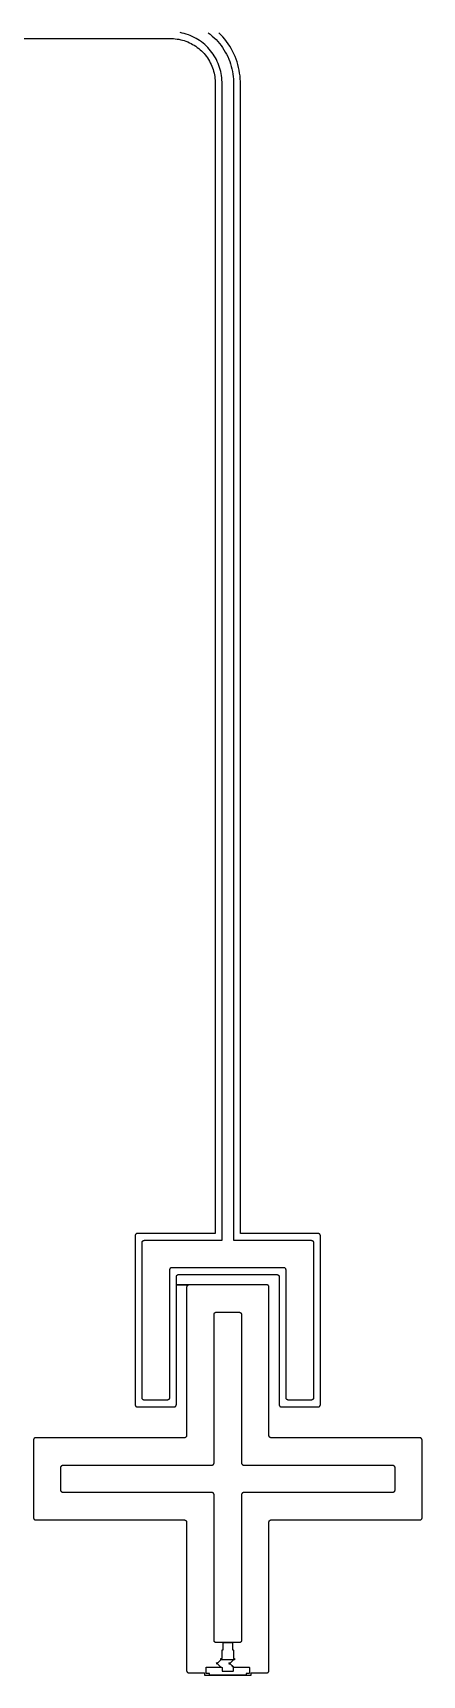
# Model space of a CAD drawing. Extents: x -3354 to 6958, y 9496 to 19808.
# Drawn here: x -722 to -381, y 13181 to 14620 of the extents above; entities that cross this region are included whole.
import ezdxf

# ---------------------------------------------------------------- set-up
doc = ezdxf.new("R2010")
doc.units = 0
doc.layers.add('L136D1_1t1_SIS_junction', color=2, linetype='CONTINUOUS')
doc.layers.add('L1D0', color=3, linetype='CONTINUOUS')

msp = doc.modelspace()

# ---------------------------------------------------------------- linework, layer by layer
at = {"layer": 'L136D1_1t1_SIS_junction'}
msp.add_lwpolyline([(-567.17, 13181.013), (-567.17, 13182.513), (-569.695, 13182.513), (-569.743, 13182.518), (-569.792, 13182.527), (-569.839, 13182.542), (-569.884, 13182.56), (-569.927, 13182.584), (-569.968, 13182.611), (-570.006, 13182.642), (-570.041, 13182.677), (-570.072, 13182.715), (-570.099, 13182.756), (-570.123, 13182.799), (-570.141, 13182.844), (-570.156, 13182.891), (-570.165, 13182.94), (-570.17, 13182.988), (-570.17, 13187.538), (-570.165, 13187.586), (-570.156, 13187.635), (-570.141, 13187.682), (-570.123, 13187.727), (-570.099, 13187.77), (-570.072, 13187.811), (-570.041, 13187.849), (-570.006, 13187.884), (-569.968, 13187.915), (-569.927, 13187.942), (-569.884, 13187.966), (-569.839, 13187.984), (-569.792, 13187.999), (-569.743, 13188.008), (-569.695, 13188.013), (-557.185, 13188.013), (-560.42, 13191.249), (-561.127, 13190.542), (-561.141, 13190.556), (-560.434, 13191.263), (-561.141, 13191.97), (-561.127, 13191.984), (-560.42, 13191.277), (-557.185, 13194.513), (-557.155, 13194.513), (-560.406, 13191.263), (-557.155, 13188.013), (-556.645, 13188.013), (-556.597, 13188.008), (-556.548, 13187.999), (-556.501, 13187.984), (-556.456, 13187.966), (-556.413, 13187.942), (-556.372, 13187.915), (-556.334, 13187.884), (-556.299, 13187.849), (-556.268, 13187.811), (-556.241, 13187.77), (-556.217, 13187.727), (-556.199, 13187.682), (-556.184, 13187.635), (-556.175, 13187.586), (-556.17, 13187.538), (-556.17, 13184.988), (-556.165, 13184.94), (-556.156, 13184.891), (-556.141, 13184.844), (-556.123, 13184.799), (-556.099, 13184.756), (-556.072, 13184.715), (-556.041, 13184.677), (-556.006, 13184.642), (-555.968, 13184.611), (-555.927, 13184.584), (-555.884, 13184.56), (-555.839, 13184.542), (-555.792, 13184.527), (-555.743, 13184.518), (-555.695, 13184.513), (-546.645, 13184.513), (-546.597, 13184.518), (-546.548, 13184.527), (-546.501, 13184.542), (-546.456, 13184.56), (-546.413, 13184.584), (-546.372, 13184.611), (-546.334, 13184.642), (-546.299, 13184.677), (-546.268, 13184.715), (-546.241, 13184.756), (-546.217, 13184.799), (-546.199, 13184.844), (-546.184, 13184.891), (-546.175, 13184.94), (-546.17, 13184.988), (-546.17, 13187.538), (-546.165, 13187.586), (-546.156, 13187.635), (-546.141, 13187.682), (-546.123, 13187.727), (-546.099, 13187.77), (-546.072, 13187.811), (-546.041, 13187.849), (-546.031, 13187.859), (-549.42, 13191.249), (-550.127, 13190.542), (-550.141, 13190.556), (-549.434, 13191.263), (-550.141, 13191.97), (-550.127, 13191.984), (-549.42, 13191.277), (-546.185, 13194.513), (-557.185, 13194.513), (-557.17, 13194.528), (-557.17, 13195.513), (-556.17, 13195.513), (-556.17, 13202.738), (-556.165, 13202.786), (-556.156, 13202.835), (-556.141, 13202.882), (-556.123, 13202.927), (-556.099, 13202.97), (-556.072, 13203.011), (-556.041, 13203.049), (-556.006, 13203.084), (-555.968, 13203.115), (-555.927, 13203.142), (-555.884, 13203.166), (-555.839, 13203.184), (-555.792, 13203.199), (-555.743, 13203.208), (-555.695, 13203.213), (-555.17, 13203.213), (-555.17, 13209.513), (-547.17, 13209.513), (-547.17, 13203.213), (-546.645, 13203.213), (-546.597, 13203.208), (-546.548, 13203.199), (-546.501, 13203.184), (-546.456, 13203.166), (-546.413, 13203.142), (-546.372, 13203.115), (-546.334, 13203.084), (-546.299, 13203.049), (-546.268, 13203.011), (-546.241, 13202.97), (-546.217, 13202.927), (-546.199, 13202.882), (-546.184, 13202.835), (-546.175, 13202.786), (-546.17, 13202.738), (-546.17, 13195.513), (-545.17, 13195.513), (-545.17, 13194.513), (-546.155, 13194.513), (-549.406, 13191.263), (-546.016, 13187.874), (-546.006, 13187.884), (-545.968, 13187.915), (-545.927, 13187.942), (-545.884, 13187.966), (-545.839, 13187.984), (-545.792, 13187.999), (-545.743, 13188.008), (-545.695, 13188.013), (-532.645, 13188.013), (-532.597, 13188.008), (-532.548, 13187.999), (-532.501, 13187.984), (-532.456, 13187.966), (-532.413, 13187.942), (-532.372, 13187.915), (-532.334, 13187.884), (-532.299, 13187.849), (-532.268, 13187.811), (-532.241, 13187.77), (-532.217, 13187.727), (-532.199, 13187.682), (-532.184, 13187.635), (-532.175, 13187.586), (-532.17, 13187.538), (-532.17, 13182.988), (-532.175, 13182.94), (-532.184, 13182.891), (-532.199, 13182.844), (-532.217, 13182.799), (-532.241, 13182.756), (-532.268, 13182.715), (-532.299, 13182.677), (-532.334, 13182.642), (-532.372, 13182.611), (-532.413, 13182.584), (-532.456, 13182.56), (-532.501, 13182.542), (-532.548, 13182.527), (-532.597, 13182.518), (-532.645, 13182.513), (-535.17, 13182.513), (-535.17, 13181.013)], close=True, dxfattribs=at)
at = {"layer": 'L1D0'}
for points in [[(-568.285, 14620.114), (-566.491, 14618.717), (-564.756, 14617.248), (-563.083, 14615.708), (-561.475, 14614.1), (-559.935, 14612.427), (-558.466, 14610.692), (-557.069, 14608.898), (-555.748, 14607.047), (-554.504, 14605.143), (-553.34, 14603.19), (-552.258, 14601.19), (-551.259, 14599.147), (-550.346, 14597.065), (-549.519, 14594.947), (-548.781, 14592.796), (-548.132, 14590.617), (-547.574, 14588.413), (-547.107, 14586.187), (-546.733, 14583.944), (-546.452, 14581.688), (-546.264, 14579.422), (-546.17, 14577.15), (-546.17, 13562.013), (-478.129, 13562.013), (-478.046, 13562.01), (-477.964, 13562.003), (-477.882, 13561.993), (-477.8, 13561.979), (-477.719, 13561.962), (-477.639, 13561.942), (-477.56, 13561.918), (-477.481, 13561.891), (-477.404, 13561.861), (-477.329, 13561.828), (-477.254, 13561.792), (-477.182, 13561.752), (-477.111, 13561.71), (-477.041, 13561.665), (-476.974, 13561.617), (-476.909, 13561.566), (-476.846, 13561.512), (-476.785, 13561.456), (-476.727, 13561.398), (-476.671, 13561.337), (-476.617, 13561.274), (-476.566, 13561.209), (-476.518, 13561.142), (-476.473, 13561.072), (-476.431, 13561.001), (-476.391, 13560.929), (-476.355, 13560.854), (-476.322, 13560.779), (-476.292, 13560.702), (-476.265, 13560.623), (-476.241, 13560.544), (-476.221, 13560.464), (-476.204, 13560.383), (-476.19, 13560.301), (-476.18, 13560.219), (-476.173, 13560.137), (-476.17, 13560.054), (-476.17, 13423.972), (-476.173, 13423.889), (-476.18, 13423.807), (-476.19, 13423.725), (-476.204, 13423.643), (-476.221, 13423.562), (-476.241, 13423.482), (-476.265, 13423.403), (-476.292, 13423.324), (-476.322, 13423.247), (-476.355, 13423.172), (-476.391, 13423.097), (-476.431, 13423.025), (-476.473, 13422.954), (-476.518, 13422.884), (-476.566, 13422.817), (-476.617, 13422.752), (-476.671, 13422.689), (-476.727, 13422.628), (-476.785, 13422.57), (-476.846, 13422.514), (-476.909, 13422.46), (-476.974, 13422.409), (-477.041, 13422.361), (-477.111, 13422.316), (-477.182, 13422.274), (-477.254, 13422.234), (-477.329, 13422.198), (-477.404, 13422.165), (-477.481, 13422.135), (-477.56, 13422.108), (-477.639, 13422.084), (-477.719, 13422.064), (-477.8, 13422.047), (-477.882, 13422.033), (-477.964, 13422.023), (-478.046, 13422.016), (-478.129, 13422.013), (-498.211, 13422.013), (-498.294, 13422.016), (-498.376, 13422.023), (-498.458, 13422.033), (-498.54, 13422.047), (-498.621, 13422.064), (-498.701, 13422.084), (-498.78, 13422.108), (-498.859, 13422.135), (-498.936, 13422.165), (-499.011, 13422.198), (-499.086, 13422.234), (-499.158, 13422.274), (-499.229, 13422.316), (-499.299, 13422.361), (-499.366, 13422.409), (-499.431, 13422.46), (-499.494, 13422.514), (-499.555, 13422.57), (-499.613, 13422.628), (-499.669, 13422.689), (-499.723, 13422.752), (-499.774, 13422.817), (-499.822, 13422.884), (-499.867, 13422.954), (-499.909, 13423.025), (-499.949, 13423.097), (-499.985, 13423.172), (-500.018, 13423.247), (-500.048, 13423.324), (-500.075, 13423.403), (-500.099, 13423.482), (-500.119, 13423.562), (-500.136, 13423.643), (-500.15, 13423.725), (-500.16, 13423.807), (-500.167, 13423.889), (-500.17, 13423.972), (-500.17, 13536.054), (-500.173, 13536.137), (-500.18, 13536.219), (-500.19, 13536.301), (-500.204, 13536.383), (-500.221, 13536.464), (-500.241, 13536.544), (-500.265, 13536.623), (-500.292, 13536.702), (-500.322, 13536.779), (-500.355, 13536.854), (-500.391, 13536.929), (-500.431, 13537.001), (-500.473, 13537.072), (-500.518, 13537.142), (-500.566, 13537.209), (-500.617, 13537.274), (-500.671, 13537.337), (-500.727, 13537.398), (-500.785, 13537.456), (-500.846, 13537.512), (-500.909, 13537.566), (-500.974, 13537.617), (-501.041, 13537.665), (-501.111, 13537.71), (-501.182, 13537.752), (-501.254, 13537.792), (-501.329, 13537.828), (-501.404, 13537.861), (-501.481, 13537.891), (-501.56, 13537.918), (-501.639, 13537.942), (-501.719, 13537.962), (-501.8, 13537.979), (-501.882, 13537.993), (-501.964, 13538.003), (-502.046, 13538.01), (-502.129, 13538.013), (-600.211, 13538.013), (-600.294, 13538.01), (-600.376, 13538.003), (-600.458, 13537.993), (-600.54, 13537.979), (-600.621, 13537.962), (-600.701, 13537.942), (-600.78, 13537.918), (-600.859, 13537.891), (-600.936, 13537.861), (-601.011, 13537.828), (-601.086, 13537.792), (-601.158, 13537.752), (-601.229, 13537.71), (-601.299, 13537.665), (-601.366, 13537.617), (-601.431, 13537.566), (-601.494, 13537.512), (-601.555, 13537.456), (-601.613, 13537.398), (-601.669, 13537.337), (-601.723, 13537.274), (-601.774, 13537.209), (-601.822, 13537.142), (-601.867, 13537.072), (-601.909, 13537.001), (-601.949, 13536.929), (-601.985, 13536.854), (-602.018, 13536.779), (-602.048, 13536.702), (-602.075, 13536.623), (-602.099, 13536.544), (-602.119, 13536.464), (-602.136, 13536.383), (-602.15, 13536.301), (-602.16, 13536.219), (-602.167, 13536.137), (-602.17, 13536.054), (-602.17, 13423.972), (-602.173, 13423.889), (-602.18, 13423.807), (-602.19, 13423.725), (-602.204, 13423.643), (-602.221, 13423.562), (-602.241, 13423.482), (-602.265, 13423.403), (-602.292, 13423.324), (-602.322, 13423.247), (-602.355, 13423.172), (-602.391, 13423.097), (-602.431, 13423.025), (-602.473, 13422.954), (-602.518, 13422.884), (-602.566, 13422.817), (-602.617, 13422.752), (-602.671, 13422.689), (-602.727, 13422.628), (-602.785, 13422.57), (-602.846, 13422.514), (-602.909, 13422.46), (-602.974, 13422.409), (-603.041, 13422.361), (-603.111, 13422.316), (-603.182, 13422.274), (-603.254, 13422.234), (-603.329, 13422.198), (-603.404, 13422.165), (-603.481, 13422.135), (-603.56, 13422.108), (-603.639, 13422.084), (-603.719, 13422.064), (-603.8, 13422.047), (-603.882, 13422.033), (-603.964, 13422.023), (-604.046, 13422.016), (-604.129, 13422.013), (-624.211, 13422.013), (-624.294, 13422.016), (-624.376, 13422.023), (-624.458, 13422.033), (-624.54, 13422.047), (-624.621, 13422.064), (-624.701, 13422.084), (-624.78, 13422.108), (-624.859, 13422.135), (-624.936, 13422.165), (-625.011, 13422.198), (-625.086, 13422.234), (-625.158, 13422.274), (-625.229, 13422.316), (-625.299, 13422.361), (-625.366, 13422.409), (-625.431, 13422.46), (-625.494, 13422.514), (-625.555, 13422.57), (-625.613, 13422.628), (-625.669, 13422.689), (-625.723, 13422.752), (-625.774, 13422.817), (-625.822, 13422.884), (-625.867, 13422.954), (-625.909, 13423.025), (-625.949, 13423.097), (-625.985, 13423.172), (-626.018, 13423.247), (-626.048, 13423.324), (-626.075, 13423.403), (-626.099, 13423.482), (-626.119, 13423.562), (-626.136, 13423.643), (-626.15, 13423.725), (-626.16, 13423.807), (-626.167, 13423.889), (-626.17, 13423.972), (-626.17, 13560.054), (-626.167, 13560.137), (-626.16, 13560.219), (-626.15, 13560.301), (-626.136, 13560.383), (-626.119, 13560.464), (-626.099, 13560.544), (-626.075, 13560.623), (-626.048, 13560.702), (-626.018, 13560.779), (-625.985, 13560.854), (-625.949, 13560.929), (-625.909, 13561.001), (-625.867, 13561.072), (-625.822, 13561.142), (-625.774, 13561.209), (-625.723, 13561.274), (-625.669, 13561.337), (-625.613, 13561.398), (-625.555, 13561.456), (-625.494, 13561.512), (-625.431, 13561.566), (-625.366, 13561.617), (-625.299, 13561.665), (-625.229, 13561.71), (-625.158, 13561.752), (-625.086, 13561.792), (-625.011, 13561.828), (-624.936, 13561.861), (-624.859, 13561.891), (-624.78, 13561.918), (-624.701, 13561.942), (-624.621, 13561.962), (-624.54, 13561.979), (-624.458, 13561.993), (-624.376, 13562.003), (-624.294, 13562.01), (-624.211, 13562.013), (-556.17, 13562.013), (-556.17, 14576.943), (-556.247, 14578.802), (-556.401, 14580.656), (-556.631, 14582.502), (-556.937, 14584.337), (-557.319, 14586.158), (-557.775, 14587.962), (-558.306, 14589.745), (-558.91, 14591.504), (-559.587, 14593.237), (-560.334, 14594.941), (-561.151, 14596.613), (-562.036, 14598.249), (-562.989, 14599.847), (-564.006, 14601.404), (-565.087, 14602.919), (-566.23, 14604.387), (-567.432, 14605.806), (-568.692, 14607.175), (-570.008, 14608.491), (-571.377, 14609.751), (-572.796, 14610.953), (-574.264, 14612.096), (-575.779, 14613.177), (-577.336, 14614.194), (-578.934, 14615.147), (-580.57, 14616.032), (-582.242, 14616.849), (-583.946, 14617.596), (-585.679, 14618.273), (-587.438, 14618.877), (-589.221, 14619.408), (-591.025, 14619.864), (-592.846, 14620.246)], [(-1001.976, 14615.013), (-600.364, 14615.013), (-598.753, 14614.946), (-597.146, 14614.813), (-595.546, 14614.614), (-593.956, 14614.348), (-592.378, 14614.018), (-590.815, 14613.622), (-589.269, 14613.162), (-587.744, 14612.638), (-586.242, 14612.052), (-584.766, 14611.404), (-583.317, 14610.696), (-581.899, 14609.929), (-580.514, 14609.103), (-579.164, 14608.222), (-577.852, 14607.285), (-576.58, 14606.294), (-575.349, 14605.252), (-574.163, 14604.16), (-573.023, 14603.02), (-571.931, 14601.834), (-570.889, 14600.603), (-569.898, 14599.331), (-568.961, 14598.019), (-568.08, 14596.669), (-567.254, 14595.284), (-566.487, 14593.866), (-565.779, 14592.417), (-565.131, 14590.941), (-564.545, 14589.439), (-564.021, 14587.914), (-563.561, 14586.368), (-563.165, 14584.805), (-562.835, 14583.227), (-562.569, 14581.637), (-562.37, 14580.037), (-562.237, 14578.43), (-562.17, 14576.819), (-562.17, 13568.013), (-630.211, 13568.013), (-630.294, 13568.01), (-630.376, 13568.003), (-630.458, 13567.993), (-630.54, 13567.979), (-630.621, 13567.962), (-630.701, 13567.942), (-630.78, 13567.918), (-630.859, 13567.891), (-630.936, 13567.861), (-631.011, 13567.828), (-631.086, 13567.792), (-631.158, 13567.752), (-631.229, 13567.71), (-631.299, 13567.665), (-631.366, 13567.617), (-631.431, 13567.566), (-631.494, 13567.512), (-631.555, 13567.456), (-631.613, 13567.398), (-631.669, 13567.337), (-631.723, 13567.274), (-631.774, 13567.209), (-631.822, 13567.142), (-631.867, 13567.072), (-631.909, 13567.001), (-631.949, 13566.929), (-631.985, 13566.854), (-632.018, 13566.779), (-632.048, 13566.702), (-632.075, 13566.623), (-632.099, 13566.544), (-632.119, 13566.464), (-632.136, 13566.383), (-632.15, 13566.301), (-632.16, 13566.219), (-632.167, 13566.137), (-632.17, 13566.054), (-632.17, 13417.972), (-632.167, 13417.889), (-632.16, 13417.807), (-632.15, 13417.725), (-632.136, 13417.643), (-632.119, 13417.562), (-632.099, 13417.482), (-632.075, 13417.403), (-632.048, 13417.324), (-632.018, 13417.247), (-631.985, 13417.172), (-631.949, 13417.097), (-631.909, 13417.025), (-631.867, 13416.954), (-631.822, 13416.884), (-631.774, 13416.817), (-631.723, 13416.752), (-631.669, 13416.689), (-631.613, 13416.628), (-631.555, 13416.57), (-631.494, 13416.514), (-631.431, 13416.46), (-631.366, 13416.409), (-631.299, 13416.361), (-631.229, 13416.316), (-631.158, 13416.274), (-631.086, 13416.234), (-631.011, 13416.198), (-630.936, 13416.165), (-630.859, 13416.135), (-630.78, 13416.108), (-630.701, 13416.084), (-630.621, 13416.064), (-630.54, 13416.047), (-630.458, 13416.033), (-630.376, 13416.023), (-630.294, 13416.016), (-630.211, 13416.013), (-598.129, 13416.013), (-598.046, 13416.016), (-597.964, 13416.023), (-597.882, 13416.033), (-597.8, 13416.047), (-597.719, 13416.064), (-597.639, 13416.084), (-597.56, 13416.108), (-597.481, 13416.135), (-597.404, 13416.165), (-597.329, 13416.198), (-597.254, 13416.234), (-597.182, 13416.274), (-597.111, 13416.316), (-597.041, 13416.361), (-596.974, 13416.409), (-596.909, 13416.46), (-596.846, 13416.514), (-596.785, 13416.57), (-596.727, 13416.628), (-596.671, 13416.689), (-596.617, 13416.752), (-596.566, 13416.817), (-596.518, 13416.884), (-596.473, 13416.954), (-596.431, 13417.025), (-596.391, 13417.097), (-596.355, 13417.172), (-596.322, 13417.247), (-596.292, 13417.324), (-596.265, 13417.403), (-596.241, 13417.482), (-596.221, 13417.562), (-596.204, 13417.643), (-596.19, 13417.725), (-596.18, 13417.807), (-596.173, 13417.889), (-596.17, 13417.972), (-596.17, 13523.013), (-585.211, 13523.013), (-585.294, 13523.01), (-585.376, 13523.003), (-585.458, 13522.993), (-585.54, 13522.979), (-585.621, 13522.962), (-585.701, 13522.942), (-585.78, 13522.918), (-585.859, 13522.891), (-585.936, 13522.861), (-586.011, 13522.828), (-586.086, 13522.792), (-586.158, 13522.752), (-586.229, 13522.71), (-586.299, 13522.665), (-586.366, 13522.617), (-586.431, 13522.566), (-586.494, 13522.512), (-586.555, 13522.456), (-586.613, 13522.398), (-586.669, 13522.337), (-586.723, 13522.274), (-586.774, 13522.209), (-586.822, 13522.142), (-586.867, 13522.072), (-586.909, 13522.001), (-586.949, 13521.929), (-586.985, 13521.854), (-587.018, 13521.779), (-587.048, 13521.702), (-587.075, 13521.623), (-587.099, 13521.544), (-587.119, 13521.464), (-587.136, 13521.383), (-587.15, 13521.301), (-587.16, 13521.219), (-587.167, 13521.137), (-587.17, 13521.054), (-587.17, 13390.972), (-587.173, 13390.889), (-587.18, 13390.807), (-587.19, 13390.725), (-587.204, 13390.643), (-587.221, 13390.562), (-587.241, 13390.482), (-587.265, 13390.403), (-587.292, 13390.324), (-587.322, 13390.247), (-587.355, 13390.172), (-587.391, 13390.097), (-587.431, 13390.025), (-587.473, 13389.954), (-587.518, 13389.884), (-587.566, 13389.817), (-587.617, 13389.752), (-587.671, 13389.689), (-587.727, 13389.628), (-587.785, 13389.57), (-587.846, 13389.514), (-587.909, 13389.46), (-587.974, 13389.409), (-588.041, 13389.361), (-588.111, 13389.316), (-588.182, 13389.274), (-588.254, 13389.234), (-588.329, 13389.198), (-588.404, 13389.165), (-588.481, 13389.135), (-588.56, 13389.108), (-588.639, 13389.084), (-588.719, 13389.064), (-588.8, 13389.047), (-588.882, 13389.033), (-588.964, 13389.023), (-589.046, 13389.016), (-589.129, 13389.013), (-719.211, 13389.013), (-719.294, 13389.01), (-719.376, 13389.003), (-719.458, 13388.993), (-719.54, 13388.979), (-719.621, 13388.962), (-719.701, 13388.942), (-719.78, 13388.918), (-719.859, 13388.891), (-719.936, 13388.861), (-720.011, 13388.828), (-720.086, 13388.792), (-720.158, 13388.752), (-720.229, 13388.71), (-720.299, 13388.665), (-720.366, 13388.617), (-720.431, 13388.566), (-720.494, 13388.512), (-720.555, 13388.456), (-720.613, 13388.398), (-720.669, 13388.337), (-720.723, 13388.274), (-720.774, 13388.209), (-720.822, 13388.142), (-720.867, 13388.072), (-720.909, 13388.001), (-720.949, 13387.929), (-720.985, 13387.854), (-721.018, 13387.779), (-721.048, 13387.702), (-721.075, 13387.623), (-721.099, 13387.544), (-721.119, 13387.464), (-721.136, 13387.383), (-721.15, 13387.301), (-721.16, 13387.219), (-721.167, 13387.137), (-721.17, 13387.054), (-721.17, 13318.972), (-721.167, 13318.889), (-721.16, 13318.807), (-721.15, 13318.725), (-721.136, 13318.643), (-721.119, 13318.562), (-721.099, 13318.482), (-721.075, 13318.403), (-721.048, 13318.324), (-721.018, 13318.247), (-720.985, 13318.172), (-720.949, 13318.097), (-720.909, 13318.025), (-720.867, 13317.954), (-720.822, 13317.884), (-720.774, 13317.817), (-720.723, 13317.752), (-720.669, 13317.689), (-720.613, 13317.628), (-720.555, 13317.57), (-720.494, 13317.514), (-720.431, 13317.46), (-720.366, 13317.409), (-720.299, 13317.361), (-720.229, 13317.316), (-720.158, 13317.274), (-720.086, 13317.234), (-720.011, 13317.198), (-719.936, 13317.165), (-719.859, 13317.135), (-719.78, 13317.108), (-719.701, 13317.084), (-719.621, 13317.064), (-719.54, 13317.047), (-719.458, 13317.033), (-719.376, 13317.023), (-719.294, 13317.016), (-719.211, 13317.013), (-589.129, 13317.013), (-589.046, 13317.01), (-588.964, 13317.003), (-588.882, 13316.993), (-588.8, 13316.979), (-588.719, 13316.962), (-588.639, 13316.942), (-588.56, 13316.918), (-588.481, 13316.891), (-588.404, 13316.861), (-588.329, 13316.828), (-588.254, 13316.792), (-588.182, 13316.752), (-588.111, 13316.71), (-588.041, 13316.665), (-587.974, 13316.617), (-587.909, 13316.566), (-587.846, 13316.512), (-587.785, 13316.456), (-587.727, 13316.398), (-587.671, 13316.337), (-587.617, 13316.274), (-587.566, 13316.209), (-587.518, 13316.142), (-587.473, 13316.072), (-587.431, 13316.001), (-587.391, 13315.929), (-587.355, 13315.854), (-587.322, 13315.779), (-587.292, 13315.702), (-587.265, 13315.623), (-587.241, 13315.544), (-587.221, 13315.464), (-587.204, 13315.383), (-587.19, 13315.301), (-587.18, 13315.219), (-587.173, 13315.137), (-587.17, 13315.054), (-587.17, 13184.972), (-587.167, 13184.889), (-587.16, 13184.807), (-587.15, 13184.725), (-587.136, 13184.643), (-587.119, 13184.562), (-587.099, 13184.482), (-587.075, 13184.403), (-587.048, 13184.324), (-587.018, 13184.247), (-586.985, 13184.172), (-586.949, 13184.097), (-586.909, 13184.025), (-586.867, 13183.954), (-586.822, 13183.884), (-586.774, 13183.817), (-586.723, 13183.752), (-586.669, 13183.689), (-586.613, 13183.628), (-586.555, 13183.57), (-586.494, 13183.514), (-586.431, 13183.46), (-586.366, 13183.409), (-586.299, 13183.361), (-586.229, 13183.316), (-586.158, 13183.274), (-586.086, 13183.234), (-586.011, 13183.198), (-585.936, 13183.165), (-585.859, 13183.135), (-585.78, 13183.108), (-585.701, 13183.084), (-585.621, 13183.064), (-585.54, 13183.047), (-585.458, 13183.033), (-585.376, 13183.023), (-585.294, 13183.016), (-585.211, 13183.013), (-571.67, 13183.013), (-571.67, 13181.013), (-530.67, 13181.013), (-530.67, 13183.013), (-517.129, 13183.013), (-517.046, 13183.016), (-516.964, 13183.023), (-516.882, 13183.033), (-516.8, 13183.047), (-516.719, 13183.064), (-516.639, 13183.084), (-516.56, 13183.108), (-516.481, 13183.135), (-516.404, 13183.165), (-516.329, 13183.198), (-516.254, 13183.234), (-516.182, 13183.274), (-516.111, 13183.316), (-516.041, 13183.361), (-515.974, 13183.409), (-515.909, 13183.46), (-515.846, 13183.514), (-515.785, 13183.57), (-515.727, 13183.628), (-515.671, 13183.689), (-515.617, 13183.752), (-515.566, 13183.817), (-515.518, 13183.884), (-515.473, 13183.954), (-515.431, 13184.025), (-515.391, 13184.097), (-515.355, 13184.172), (-515.322, 13184.247), (-515.292, 13184.324), (-515.265, 13184.403), (-515.241, 13184.482), (-515.221, 13184.562), (-515.204, 13184.643), (-515.19, 13184.725), (-515.18, 13184.807), (-515.173, 13184.889), (-515.17, 13184.972), (-515.17, 13315.054), (-515.167, 13315.137), (-515.16, 13315.219), (-515.15, 13315.301), (-515.136, 13315.383), (-515.119, 13315.464), (-515.099, 13315.544), (-515.075, 13315.623), (-515.048, 13315.702), (-515.018, 13315.779), (-514.985, 13315.854), (-514.949, 13315.929), (-514.909, 13316.001), (-514.867, 13316.072), (-514.822, 13316.142), (-514.774, 13316.209), (-514.723, 13316.274), (-514.669, 13316.337), (-514.613, 13316.398), (-514.555, 13316.456), (-514.494, 13316.512), (-514.431, 13316.566), (-514.366, 13316.617), (-514.299, 13316.665), (-514.229, 13316.71), (-514.158, 13316.752), (-514.086, 13316.792), (-514.011, 13316.828), (-513.936, 13316.861), (-513.859, 13316.891), (-513.78, 13316.918), (-513.701, 13316.942), (-513.621, 13316.962), (-513.54, 13316.979), (-513.458, 13316.993), (-513.376, 13317.003), (-513.294, 13317.01), (-513.211, 13317.013), (-383.129, 13317.013), (-383.046, 13317.016), (-382.964, 13317.023), (-382.882, 13317.033), (-382.8, 13317.047), (-382.719, 13317.064), (-382.639, 13317.084), (-382.56, 13317.108), (-382.481, 13317.135), (-382.404, 13317.165), (-382.329, 13317.198), (-382.254, 13317.234), (-382.182, 13317.274), (-382.111, 13317.316), (-382.041, 13317.361), (-381.974, 13317.409), (-381.909, 13317.46), (-381.846, 13317.514), (-381.785, 13317.57), (-381.727, 13317.628), (-381.671, 13317.689), (-381.617, 13317.752), (-381.566, 13317.817), (-381.518, 13317.884), (-381.473, 13317.954), (-381.431, 13318.025), (-381.391, 13318.097), (-381.355, 13318.172), (-381.322, 13318.247), (-381.292, 13318.324), (-381.265, 13318.403), (-381.241, 13318.482), (-381.221, 13318.562), (-381.204, 13318.643), (-381.19, 13318.725), (-381.18, 13318.807), (-381.173, 13318.889), (-381.17, 13318.972), (-381.17, 13387.054), (-381.173, 13387.137), (-381.18, 13387.219), (-381.19, 13387.301), (-381.204, 13387.383), (-381.221, 13387.464), (-381.241, 13387.544), (-381.265, 13387.623), (-381.292, 13387.702), (-381.322, 13387.779), (-381.355, 13387.854), (-381.391, 13387.929), (-381.431, 13388.001), (-381.473, 13388.072), (-381.518, 13388.142), (-381.566, 13388.209), (-381.617, 13388.274), (-381.671, 13388.337), (-381.727, 13388.398), (-381.785, 13388.456), (-381.846, 13388.512), (-381.909, 13388.566), (-381.974, 13388.617), (-382.041, 13388.665), (-382.111, 13388.71), (-382.182, 13388.752), (-382.254, 13388.792), (-382.329, 13388.828), (-382.404, 13388.861), (-382.481, 13388.891), (-382.56, 13388.918), (-382.639, 13388.942), (-382.719, 13388.962), (-382.8, 13388.979), (-382.882, 13388.993), (-382.964, 13389.003), (-383.046, 13389.01), (-383.129, 13389.013), (-513.211, 13389.013), (-513.294, 13389.016), (-513.376, 13389.023), (-513.458, 13389.033), (-513.54, 13389.047), (-513.621, 13389.064), (-513.701, 13389.084), (-513.78, 13389.108), (-513.859, 13389.135), (-513.936, 13389.165), (-514.011, 13389.198), (-514.086, 13389.234), (-514.158, 13389.274), (-514.229, 13389.316), (-514.299, 13389.361), (-514.366, 13389.409), (-514.431, 13389.46), (-514.494, 13389.514), (-514.555, 13389.57), (-514.613, 13389.628), (-514.669, 13389.689), (-514.723, 13389.752), (-514.774, 13389.817), (-514.822, 13389.884), (-514.867, 13389.954), (-514.909, 13390.025), (-514.949, 13390.097), (-514.985, 13390.172), (-515.018, 13390.247), (-515.048, 13390.324), (-515.075, 13390.403), (-515.099, 13390.482), (-515.119, 13390.562), (-515.136, 13390.643), (-515.15, 13390.725), (-515.16, 13390.807), (-515.167, 13390.889), (-515.17, 13390.972), (-515.17, 13521.054), (-515.173, 13521.137), (-515.18, 13521.219), (-515.19, 13521.301), (-515.204, 13521.383), (-515.221, 13521.464), (-515.241, 13521.544), (-515.265, 13521.623), (-515.292, 13521.702), (-515.322, 13521.779), (-515.355, 13521.854), (-515.391, 13521.929), (-515.431, 13522.001), (-515.473, 13522.072), (-515.518, 13522.142), (-515.566, 13522.209), (-515.617, 13522.274), (-515.671, 13522.337), (-515.727, 13522.398), (-515.785, 13522.456), (-515.846, 13522.512), (-515.909, 13522.566), (-515.974, 13522.617), (-516.041, 13522.665), (-516.111, 13522.71), (-516.182, 13522.752), (-516.254, 13522.792), (-516.329, 13522.828), (-516.404, 13522.861), (-516.481, 13522.891), (-516.56, 13522.918), (-516.639, 13522.942), (-516.719, 13522.962), (-516.8, 13522.979), (-516.882, 13522.993), (-516.964, 13523.003), (-517.046, 13523.01), (-517.129, 13523.013), (-596.17, 13523.013), (-596.17, 13530.054), (-596.167, 13530.137), (-596.16, 13530.219), (-596.15, 13530.301), (-596.136, 13530.383), (-596.119, 13530.464), (-596.099, 13530.544), (-596.075, 13530.623), (-596.048, 13530.702), (-596.018, 13530.779), (-595.985, 13530.854), (-595.949, 13530.929), (-595.909, 13531.001), (-595.867, 13531.072), (-595.822, 13531.142), (-595.774, 13531.209), (-595.723, 13531.274), (-595.669, 13531.337), (-595.613, 13531.398), (-595.555, 13531.456), (-595.494, 13531.512), (-595.431, 13531.566), (-595.366, 13531.617), (-595.299, 13531.665), (-595.229, 13531.71), (-595.158, 13531.752), (-595.086, 13531.792), (-595.011, 13531.828), (-594.936, 13531.861), (-594.859, 13531.891), (-594.78, 13531.918), (-594.701, 13531.942), (-594.621, 13531.962), (-594.54, 13531.979), (-594.458, 13531.993), (-594.376, 13532.003), (-594.294, 13532.01), (-594.211, 13532.013), (-508.129, 13532.013), (-508.046, 13532.01), (-507.964, 13532.003), (-507.882, 13531.993), (-507.8, 13531.979), (-507.719, 13531.962), (-507.639, 13531.942), (-507.56, 13531.918), (-507.481, 13531.891), (-507.404, 13531.861), (-507.329, 13531.828), (-507.254, 13531.792), (-507.182, 13531.752), (-507.111, 13531.71), (-507.041, 13531.665), (-506.974, 13531.617), (-506.909, 13531.566), (-506.846, 13531.512), (-506.785, 13531.456), (-506.727, 13531.398), (-506.671, 13531.337), (-506.617, 13531.274), (-506.566, 13531.209), (-506.518, 13531.142), (-506.473, 13531.072), (-506.431, 13531.001), (-506.391, 13530.929), (-506.355, 13530.854), (-506.322, 13530.779), (-506.292, 13530.702), (-506.265, 13530.623), (-506.241, 13530.544), (-506.221, 13530.464), (-506.204, 13530.383), (-506.19, 13530.301), (-506.18, 13530.219), (-506.173, 13530.137), (-506.17, 13530.054), (-506.17, 13417.972), (-506.167, 13417.889), (-506.16, 13417.807), (-506.15, 13417.725), (-506.136, 13417.643), (-506.119, 13417.562), (-506.099, 13417.482), (-506.075, 13417.403), (-506.048, 13417.324), (-506.018, 13417.247), (-505.985, 13417.172), (-505.949, 13417.097), (-505.909, 13417.025), (-505.867, 13416.954), (-505.822, 13416.884), (-505.774, 13416.817), (-505.723, 13416.752), (-505.669, 13416.689), (-505.613, 13416.628), (-505.555, 13416.57), (-505.494, 13416.514), (-505.431, 13416.46), (-505.366, 13416.409), (-505.299, 13416.361), (-505.229, 13416.316), (-505.158, 13416.274), (-505.086, 13416.234), (-505.011, 13416.198), (-504.936, 13416.165), (-504.859, 13416.135), (-504.78, 13416.108), (-504.701, 13416.084), (-504.621, 13416.064), (-504.54, 13416.047), (-504.458, 13416.033), (-504.376, 13416.023), (-504.294, 13416.016), (-504.211, 13416.013), (-472.129, 13416.013), (-472.046, 13416.016), (-471.964, 13416.023), (-471.882, 13416.033), (-471.8, 13416.047), (-471.719, 13416.064), (-471.639, 13416.084), (-471.56, 13416.108), (-471.481, 13416.135), (-471.404, 13416.165), (-471.329, 13416.198), (-471.254, 13416.234), (-471.182, 13416.274), (-471.111, 13416.316), (-471.041, 13416.361), (-470.974, 13416.409), (-470.909, 13416.46), (-470.846, 13416.514), (-470.785, 13416.57), (-470.727, 13416.628), (-470.671, 13416.689), (-470.617, 13416.752), (-470.566, 13416.817), (-470.518, 13416.884), (-470.473, 13416.954), (-470.431, 13417.025), (-470.391, 13417.097), (-470.355, 13417.172), (-470.322, 13417.247), (-470.292, 13417.324), (-470.265, 13417.403), (-470.241, 13417.482), (-470.221, 13417.562), (-470.204, 13417.643), (-470.19, 13417.725), (-470.18, 13417.807), (-470.173, 13417.889), (-470.17, 13417.972), (-470.17, 13566.054), (-470.173, 13566.137), (-470.18, 13566.219), (-470.19, 13566.301), (-470.204, 13566.383), (-470.221, 13566.464), (-470.241, 13566.544), (-470.265, 13566.623), (-470.292, 13566.702), (-470.322, 13566.779), (-470.355, 13566.854), (-470.391, 13566.929), (-470.431, 13567.001), (-470.473, 13567.072), (-470.518, 13567.142), (-470.566, 13567.209), (-470.617, 13567.274), (-470.671, 13567.337), (-470.727, 13567.398), (-470.785, 13567.456), (-470.846, 13567.512), (-470.909, 13567.566), (-470.974, 13567.617), (-471.041, 13567.665), (-471.111, 13567.71), (-471.182, 13567.752), (-471.254, 13567.792), (-471.329, 13567.828), (-471.404, 13567.861), (-471.481, 13567.891), (-471.56, 13567.918), (-471.639, 13567.942), (-471.719, 13567.962), (-471.8, 13567.979), (-471.882, 13567.993), (-471.964, 13568.003), (-472.046, 13568.01), (-472.129, 13568.013), (-540.17, 13568.013), (-540.17, 14577.274), (-540.274, 14579.794), (-540.482, 14582.307), (-540.794, 14584.81), (-541.21, 14587.297), (-541.727, 14589.765), (-542.346, 14592.21), (-543.066, 14594.627), (-543.885, 14597.012), (-544.801, 14599.362), (-545.814, 14601.671), (-546.922, 14603.937), (-548.122, 14606.155), (-549.413, 14608.321), (-550.793, 14610.432), (-552.258, 14612.485), (-553.807, 14614.475), (-555.437, 14616.399), (-557.145, 14618.255), (-558.928, 14620.038)]]:
    msp.add_lwpolyline(points, dxfattribs=at)
msp.add_lwpolyline([(-561.211, 13209.513), (-561.294, 13209.516), (-561.376, 13209.523), (-561.458, 13209.533), (-561.54, 13209.547), (-561.621, 13209.564), (-561.701, 13209.584), (-561.78, 13209.608), (-561.859, 13209.635), (-561.936, 13209.665), (-562.011, 13209.698), (-562.086, 13209.734), (-562.158, 13209.774), (-562.229, 13209.816), (-562.299, 13209.861), (-562.366, 13209.909), (-562.431, 13209.96), (-562.494, 13210.014), (-562.555, 13210.07), (-562.613, 13210.128), (-562.669, 13210.189), (-562.723, 13210.252), (-562.774, 13210.317), (-562.822, 13210.384), (-562.867, 13210.454), (-562.909, 13210.525), (-562.949, 13210.597), (-562.985, 13210.672), (-563.018, 13210.747), (-563.048, 13210.824), (-563.075, 13210.903), (-563.099, 13210.982), (-563.119, 13211.062), (-563.136, 13211.143), (-563.15, 13211.225), (-563.16, 13211.307), (-563.167, 13211.389), (-563.17, 13211.472), (-563.17, 13339.054), (-563.173, 13339.137), (-563.18, 13339.219), (-563.19, 13339.301), (-563.204, 13339.383), (-563.221, 13339.464), (-563.241, 13339.544), (-563.265, 13339.623), (-563.292, 13339.702), (-563.322, 13339.779), (-563.355, 13339.854), (-563.391, 13339.929), (-563.431, 13340.001), (-563.473, 13340.072), (-563.518, 13340.142), (-563.566, 13340.209), (-563.617, 13340.274), (-563.671, 13340.337), (-563.727, 13340.398), (-563.785, 13340.456), (-563.846, 13340.512), (-563.909, 13340.566), (-563.974, 13340.617), (-564.041, 13340.665), (-564.111, 13340.71), (-564.182, 13340.752), (-564.254, 13340.792), (-564.329, 13340.828), (-564.404, 13340.861), (-564.481, 13340.891), (-564.56, 13340.918), (-564.639, 13340.942), (-564.719, 13340.962), (-564.8, 13340.979), (-564.882, 13340.993), (-564.964, 13341.003), (-565.046, 13341.01), (-565.129, 13341.013), (-695.211, 13341.013), (-695.294, 13341.016), (-695.376, 13341.023), (-695.458, 13341.033), (-695.54, 13341.047), (-695.621, 13341.064), (-695.701, 13341.084), (-695.78, 13341.108), (-695.859, 13341.135), (-695.936, 13341.165), (-696.011, 13341.198), (-696.086, 13341.234), (-696.158, 13341.274), (-696.229, 13341.316), (-696.299, 13341.361), (-696.366, 13341.409), (-696.431, 13341.46), (-696.494, 13341.514), (-696.555, 13341.57), (-696.613, 13341.628), (-696.669, 13341.689), (-696.723, 13341.752), (-696.774, 13341.817), (-696.822, 13341.884), (-696.867, 13341.954), (-696.909, 13342.025), (-696.949, 13342.097), (-696.985, 13342.172), (-697.018, 13342.247), (-697.048, 13342.324), (-697.075, 13342.403), (-697.099, 13342.482), (-697.119, 13342.562), (-697.136, 13342.643), (-697.15, 13342.725), (-697.16, 13342.807), (-697.167, 13342.889), (-697.17, 13342.972), (-697.17, 13363.054), (-697.167, 13363.137), (-697.16, 13363.219), (-697.15, 13363.301), (-697.136, 13363.383), (-697.119, 13363.464), (-697.099, 13363.544), (-697.075, 13363.623), (-697.048, 13363.702), (-697.018, 13363.779), (-696.985, 13363.854), (-696.949, 13363.929), (-696.909, 13364.001), (-696.867, 13364.072), (-696.822, 13364.142), (-696.774, 13364.209), (-696.723, 13364.274), (-696.669, 13364.337), (-696.613, 13364.398), (-696.555, 13364.456), (-696.494, 13364.512), (-696.431, 13364.566), (-696.366, 13364.617), (-696.299, 13364.665), (-696.229, 13364.71), (-696.158, 13364.752), (-696.086, 13364.792), (-696.011, 13364.828), (-695.936, 13364.861), (-695.859, 13364.891), (-695.78, 13364.918), (-695.701, 13364.942), (-695.621, 13364.962), (-695.54, 13364.979), (-695.458, 13364.993), (-695.376, 13365.003), (-695.294, 13365.01), (-695.211, 13365.013), (-565.129, 13365.013), (-565.046, 13365.016), (-564.964, 13365.023), (-564.882, 13365.033), (-564.8, 13365.047), (-564.719, 13365.064), (-564.639, 13365.084), (-564.56, 13365.108), (-564.481, 13365.135), (-564.404, 13365.165), (-564.329, 13365.198), (-564.254, 13365.234), (-564.182, 13365.274), (-564.111, 13365.316), (-564.041, 13365.361), (-563.974, 13365.409), (-563.909, 13365.46), (-563.846, 13365.514), (-563.785, 13365.57), (-563.727, 13365.628), (-563.671, 13365.689), (-563.617, 13365.752), (-563.566, 13365.817), (-563.518, 13365.884), (-563.473, 13365.954), (-563.431, 13366.025), (-563.391, 13366.097), (-563.355, 13366.172), (-563.322, 13366.247), (-563.292, 13366.324), (-563.265, 13366.403), (-563.241, 13366.482), (-563.221, 13366.562), (-563.204, 13366.643), (-563.19, 13366.725), (-563.18, 13366.807), (-563.173, 13366.889), (-563.17, 13366.972), (-563.17, 13497.054), (-563.167, 13497.137), (-563.16, 13497.219), (-563.15, 13497.301), (-563.136, 13497.383), (-563.119, 13497.464), (-563.099, 13497.544), (-563.075, 13497.623), (-563.048, 13497.702), (-563.018, 13497.779), (-562.985, 13497.854), (-562.949, 13497.929), (-562.909, 13498.001), (-562.867, 13498.072), (-562.822, 13498.142), (-562.774, 13498.209), (-562.723, 13498.274), (-562.669, 13498.337), (-562.613, 13498.398), (-562.555, 13498.456), (-562.494, 13498.512), (-562.431, 13498.566), (-562.366, 13498.617), (-562.299, 13498.665), (-562.229, 13498.71), (-562.158, 13498.752), (-562.086, 13498.792), (-562.011, 13498.828), (-561.936, 13498.861), (-561.859, 13498.891), (-561.78, 13498.918), (-561.701, 13498.942), (-561.621, 13498.962), (-561.54, 13498.979), (-561.458, 13498.993), (-561.376, 13499.003), (-561.294, 13499.01), (-561.211, 13499.013), (-541.129, 13499.013), (-541.046, 13499.01), (-540.964, 13499.003), (-540.882, 13498.993), (-540.8, 13498.979), (-540.719, 13498.962), (-540.639, 13498.942), (-540.56, 13498.918), (-540.481, 13498.891), (-540.404, 13498.861), (-540.329, 13498.828), (-540.254, 13498.792), (-540.182, 13498.752), (-540.111, 13498.71), (-540.041, 13498.665), (-539.974, 13498.617), (-539.909, 13498.566), (-539.846, 13498.512), (-539.785, 13498.456), (-539.727, 13498.398), (-539.671, 13498.337), (-539.617, 13498.274), (-539.566, 13498.209), (-539.518, 13498.142), (-539.473, 13498.072), (-539.431, 13498.001), (-539.391, 13497.929), (-539.355, 13497.854), (-539.322, 13497.779), (-539.292, 13497.702), (-539.265, 13497.623), (-539.241, 13497.544), (-539.221, 13497.464), (-539.204, 13497.383), (-539.19, 13497.301), (-539.18, 13497.219), (-539.173, 13497.137), (-539.17, 13497.054), (-539.17, 13366.972), (-539.167, 13366.889), (-539.16, 13366.807), (-539.15, 13366.725), (-539.136, 13366.643), (-539.119, 13366.562), (-539.099, 13366.482), (-539.075, 13366.403), (-539.048, 13366.324), (-539.018, 13366.247), (-538.985, 13366.172), (-538.949, 13366.097), (-538.909, 13366.025), (-538.867, 13365.954), (-538.822, 13365.884), (-538.774, 13365.817), (-538.723, 13365.752), (-538.669, 13365.689), (-538.613, 13365.628), (-538.555, 13365.57), (-538.494, 13365.514), (-538.431, 13365.46), (-538.366, 13365.409), (-538.299, 13365.361), (-538.229, 13365.316), (-538.158, 13365.274), (-538.086, 13365.234), (-538.011, 13365.198), (-537.936, 13365.165), (-537.859, 13365.135), (-537.78, 13365.108), (-537.701, 13365.084), (-537.621, 13365.064), (-537.54, 13365.047), (-537.458, 13365.033), (-537.376, 13365.023), (-537.294, 13365.016), (-537.211, 13365.013), (-407.129, 13365.013), (-407.046, 13365.01), (-406.964, 13365.003), (-406.882, 13364.993), (-406.8, 13364.979), (-406.719, 13364.962), (-406.639, 13364.942), (-406.56, 13364.918), (-406.481, 13364.891), (-406.404, 13364.861), (-406.329, 13364.828), (-406.254, 13364.792), (-406.182, 13364.752), (-406.111, 13364.71), (-406.041, 13364.665), (-405.974, 13364.617), (-405.909, 13364.566), (-405.846, 13364.512), (-405.785, 13364.456), (-405.727, 13364.398), (-405.671, 13364.337), (-405.617, 13364.274), (-405.566, 13364.209), (-405.518, 13364.142), (-405.473, 13364.072), (-405.431, 13364.001), (-405.391, 13363.929), (-405.355, 13363.854), (-405.322, 13363.779), (-405.292, 13363.702), (-405.265, 13363.623), (-405.241, 13363.544), (-405.221, 13363.464), (-405.204, 13363.383), (-405.19, 13363.301), (-405.18, 13363.219), (-405.173, 13363.137), (-405.17, 13363.054), (-405.17, 13342.972), (-405.173, 13342.889), (-405.18, 13342.807), (-405.19, 13342.725), (-405.204, 13342.643), (-405.221, 13342.562), (-405.241, 13342.482), (-405.265, 13342.403), (-405.292, 13342.324), (-405.322, 13342.247), (-405.355, 13342.172), (-405.391, 13342.097), (-405.431, 13342.025), (-405.473, 13341.954), (-405.518, 13341.884), (-405.566, 13341.817), (-405.617, 13341.752), (-405.671, 13341.689), (-405.727, 13341.628), (-405.785, 13341.57), (-405.846, 13341.514), (-405.909, 13341.46), (-405.974, 13341.409), (-406.041, 13341.361), (-406.111, 13341.316), (-406.182, 13341.274), (-406.254, 13341.234), (-406.329, 13341.198), (-406.404, 13341.165), (-406.481, 13341.135), (-406.56, 13341.108), (-406.639, 13341.084), (-406.719, 13341.064), (-406.8, 13341.047), (-406.882, 13341.033), (-406.964, 13341.023), (-407.046, 13341.016), (-407.129, 13341.013), (-537.211, 13341.013), (-537.294, 13341.01), (-537.376, 13341.003), (-537.458, 13340.993), (-537.54, 13340.979), (-537.621, 13340.962), (-537.701, 13340.942), (-537.78, 13340.918), (-537.859, 13340.891), (-537.936, 13340.861), (-538.011, 13340.828), (-538.086, 13340.792), (-538.158, 13340.752), (-538.229, 13340.71), (-538.299, 13340.665), (-538.366, 13340.617), (-538.431, 13340.566), (-538.494, 13340.512), (-538.555, 13340.456), (-538.613, 13340.398), (-538.669, 13340.337), (-538.723, 13340.274), (-538.774, 13340.209), (-538.822, 13340.142), (-538.867, 13340.072), (-538.909, 13340.001), (-538.949, 13339.929), (-538.985, 13339.854), (-539.018, 13339.779), (-539.048, 13339.702), (-539.075, 13339.623), (-539.099, 13339.544), (-539.119, 13339.464), (-539.136, 13339.383), (-539.15, 13339.301), (-539.16, 13339.219), (-539.167, 13339.137), (-539.17, 13339.054), (-539.17, 13211.472), (-539.173, 13211.389), (-539.18, 13211.307), (-539.19, 13211.225), (-539.204, 13211.143), (-539.221, 13211.062), (-539.241, 13210.982), (-539.265, 13210.903), (-539.292, 13210.824), (-539.322, 13210.747), (-539.355, 13210.672), (-539.391, 13210.597), (-539.431, 13210.525), (-539.473, 13210.454), (-539.518, 13210.384), (-539.566, 13210.317), (-539.617, 13210.252), (-539.671, 13210.189), (-539.727, 13210.128), (-539.785, 13210.07), (-539.846, 13210.014), (-539.909, 13209.96), (-539.974, 13209.909), (-540.041, 13209.861), (-540.111, 13209.816), (-540.182, 13209.774), (-540.254, 13209.734), (-540.329, 13209.698), (-540.404, 13209.665), (-540.481, 13209.635), (-540.56, 13209.608), (-540.639, 13209.584), (-540.719, 13209.564), (-540.8, 13209.547), (-540.882, 13209.533), (-540.964, 13209.523), (-541.046, 13209.516), (-541.129, 13209.513)], close=True, dxfattribs=at)

doc.saveas('drawing.dxf')
